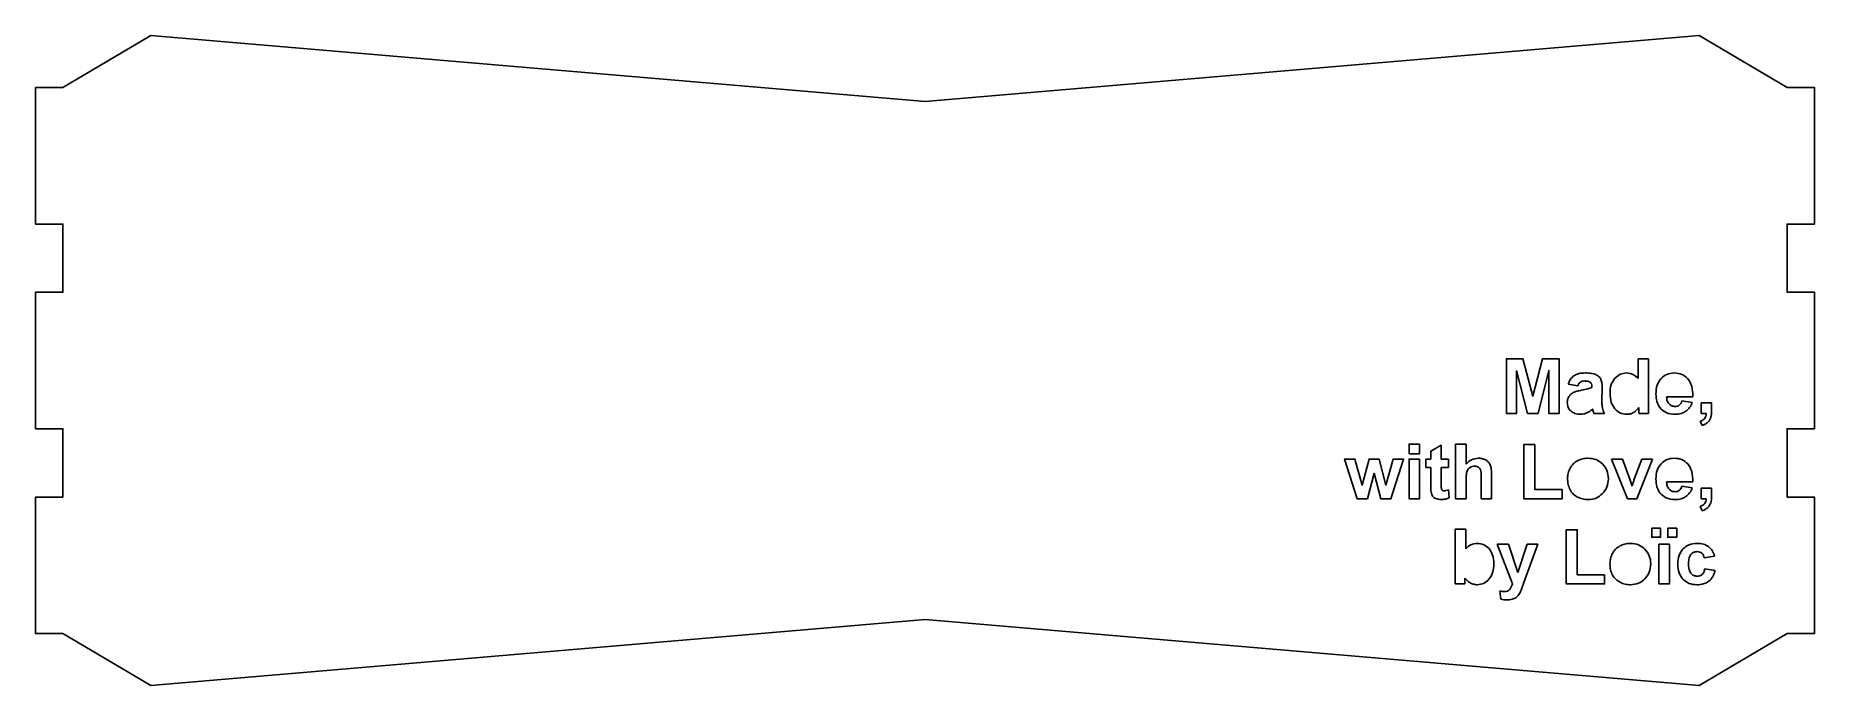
# Model space of a CAD drawing. Header units: millimetres. Extents: x -338 to -12, y -4 to 115.
import ezdxf

# ---------------------------------------------------------------- set-up
doc = ezdxf.new("R2010")
doc.units = ezdxf.units.MM
doc.layers.get('0').update_dxf_attribs({"linetype": 'CONTINUOUS'})

msp = doc.modelspace()

# ---------------------------------------------------------------- linework, layer by layer
for p, q in [((-44.3, 55.64), (-42.38, 55.64)), ((-44.3, 52.04), (-44.3, 55.64)), ((-42.38, 55.64), (-42.38, 45.64)), ((-55.37, 50.68), (-57.1, 50.99)), ((-52.8, 50.37), (-52.8, 50.56)), ((-50.92, 50.26), (-50.94, 48.02)), ((-50.5, 45.64), (-52.4, 45.64)), ((-44.16, 45.64), (-44.16, 46.71)), ((-42.38, 45.64), (-44.16, 45.64)), ((-34.29, 48.71), (-39.09, 48.71)), ((-36.3, 47.95), (-34.39, 47.63)), ((-32.77, 45.64), (-32.77, 47.56)), ((-32.77, 47.56), (-30.86, 47.56)), ((-31.85, 45.64), (-32.77, 45.64)), ((-30.86, 47.56), (-30.86, 46.19)), ((-32.55, 43.41), (-32.93, 44.2)), ((-82.31, 38.72), (-80.39, 39.84)), ((-80.39, 39.84), (-80.39, 37.28)), ((-77.75, 30.03), (-77.75, 40.03)), ((-77.75, 40.03), (-75.84, 40.03)), ((-75.84, 40.03), (-75.84, 36.36)), ((-83.19, 35.75), (-83.19, 37.28)), ((-83.19, 37.28), (-82.31, 37.28)), ((-82.31, 37.28), (-82.31, 38.72)), ((-80.39, 37.28), (-79.08, 37.28)), ((-79.08, 37.28), (-79.08, 35.75)), ((-46.27, 30.03), (-49.19, 37.28)), ((-49.19, 37.28), (-47.18, 37.28)), ((-47.18, 37.28), (-45.82, 33.58)), ((-45.02, 33.58), (-43.64, 37.28)), ((-41.67, 37.28), (-44.55, 30.03)), ((-43.64, 37.28), (-41.67, 37.28)), ((-82.31, 35.75), (-83.19, 35.75)), ((-82.31, 32.59), (-82.31, 35.75)), ((-79.08, 35.75), (-80.39, 35.75)), ((-80.39, 35.75), (-80.39, 32.83)), ((-75.84, 33.66), (-75.84, 30.03)), ((-73.07, 30.03), (-73.07, 33.86)), ((-71.16, 34.28), (-71.16, 30.03)), ((-45.82, 33.58), (-45.42, 32.35)), ((-34.29, 33.1), (-39.09, 33.1)), ((-79.08, 31.64), (-78.92, 30.16)), ((-75.84, 30.03), (-77.75, 30.03)), ((-71.16, 30.03), (-73.07, 30.03)), ((-44.55, 30.03), (-46.27, 30.03)), ((-36.3, 32.34), (-34.39, 32.02)), ((-32.77, 30.03), (-32.77, 31.95)), ((-32.77, 31.95), (-30.86, 31.95)), ((-31.85, 30.03), (-32.77, 30.03)), ((-30.86, 31.95), (-30.86, 30.58)), ((-32.55, 27.8), (-32.93, 28.6)), ((-77.83, 14.43), (-77.83, 24.43)), ((-77.83, 24.43), (-75.91, 24.43)), ((-75.91, 24.43), (-75.91, 20.83)), ((-67.36, 14.41), (-70.12, 21.67)), ((-70.12, 21.67), (-68.08, 21.67)), ((-68.08, 21.67), (-66.35, 16.53)), ((-66.35, 16.53), (-64.66, 21.67)), ((-62.67, 21.67), (-65.23, 14.7)), ((-64.66, 21.67), (-62.67, 21.67)), ((-30.3, 19.53), (-32.19, 19.19)), ((-32.08, 17.2), (-30.2, 16.88)), ((-76.05, 14.43), (-77.83, 14.43)), ((-76.05, 15.49), (-76.05, 14.43)), ((-69.49, 11.6), (-69.66, 13.1)), ((-65.23, 14.7), (-65.69, 13.44))]:
    msp.add_line(p, q)
for points in [[(-316.89, 114.83), (-333, 105.33), (-338, 105.33), (-338, 80.33), (-333, 80.33), (-333, 67.83), (-338, 67.83), (-338, 42.83), (-333, 42.83), (-333, 30.33), (-338, 30.33), (-338, 5.33), (-333, 5.33), (-316.89, -4.17), (-175, 7.88), (-33.11, -4.17), (-17, 5.33), (-12, 5.33), (-12, 30.33), (-17, 30.33), (-17, 42.83), (-12, 42.83), (-12, 67.83), (-17, 67.83), (-17, 80.33), (-12, 80.33), (-12, 105.33), (-17, 105.33), (-33.11, 114.83), (-175, 102.79)], [(-66.57, 53.51), (-66.57, 45.64), (-68.45, 45.64), (-68.45, 55.64), (-65.43, 55.64), (-63.61, 48.82), (-61.82, 55.64), (-58.79, 55.64), (-58.79, 45.64), (-60.67, 45.64), (-60.67, 53.51), (-62.65, 45.64), (-64.59, 45.64)], [(-84.36, 40.03), (-84.36, 38.26), (-86.28, 38.26), (-86.28, 40.03)], [(-58.22, 31.72), (-58.22, 30.03), (-65.26, 30.03), (-65.26, 39.95), (-63.24, 39.95), (-63.24, 31.72)], [(-92.7, 34.69), (-93.93, 30.03), (-95.79, 30.03), (-98.09, 37.28), (-96.22, 37.28), (-94.87, 32.53), (-93.62, 37.28), (-91.77, 37.28), (-90.56, 32.53), (-89.18, 37.28), (-87.29, 37.28), (-89.61, 30.03), (-91.46, 30.03)], [(-84.36, 37.28), (-84.36, 30.03), (-86.28, 30.03), (-86.28, 37.28)], [(-50.45, 16.11), (-50.45, 14.43), (-57.49, 14.43), (-57.49, 24.35), (-55.47, 24.35), (-55.47, 16.11)], [(-40.18, 24.6), (-40.18, 22.95), (-41.82, 22.95), (-41.82, 24.6)], [(-37.24, 24.6), (-37.24, 22.95), (-38.89, 22.95), (-38.89, 24.6)], [(-38.58, 21.67), (-38.58, 14.43), (-40.49, 14.43), (-40.49, 21.67)]]:
    msp.add_lwpolyline(points, close=True)
for points, knots in [([(-57.1, 50.99), (-57, 51.31), (-56.79, 51.92), (-56.32, 52.34), (-56.09, 52.55)], [0, 0, 0, 0, 0.0997361, 0.1882716, 0.1882716, 0.1882716, 0.1882716]), ([(-56.09, 52.55), (-55.8, 52.69), (-55.14, 53.03), (-54.39, 53.04), (-53.97, 53.05)], [0, 0, 0, 0, 0.0967337, 0.2211812, 0.2211812, 0.2211812, 0.2211812]), ([(-53.97, 53.05), (-53.59, 53.05), (-52.94, 53.04), (-52.32, 52.83), (-52.06, 52.75)], [0, 0, 0, 0, 0.112126, 0.1944632, 0.1944632, 0.1944632, 0.1944632]), ([(-52.06, 52.75), (-51.87, 52.64), (-51.51, 52.46), (-51.28, 52.13), (-51.17, 51.98)], [0, 0, 0, 0, 0.0635985, 0.1186778, 0.1186778, 0.1186778, 0.1186778]), ([(-48.59, 52.09), (-48.28, 52.37), (-47.66, 52.93), (-46.82, 53.01), (-46.4, 53.05)], [0, 0, 0, 0, 0.1215795, 0.244838, 0.244838, 0.244838, 0.244838]), ([(-46.4, 53.05), (-46.01, 53), (-45.19, 52.91), (-44.6, 52.33), (-44.3, 52.04)], [0, 0, 0, 0, 0.1160122, 0.2389559, 0.2389559, 0.2389559, 0.2389559]), ([(-40.11, 52.03), (-39.78, 52.33), (-39.09, 52.93), (-38.19, 53.01), (-37.73, 53.05)], [0, 0, 0, 0, 0.1311854, 0.2651145, 0.2651145, 0.2651145, 0.2651145]), ([(-37.73, 53.05), (-37.23, 53.01), (-36.26, 52.94), (-35.53, 52.29), (-35.18, 51.98)], [0, 0, 0, 0, 0.1470534, 0.2835146, 0.2835146, 0.2835146, 0.2835146]), ([(-57.01, 48.72), (-56.9, 48.87), (-56.68, 49.17), (-56.35, 49.36), (-56.19, 49.45)], [0, 0, 0, 0, 0.0551648, 0.1115668, 0.1115668, 0.1115668, 0.1115668]), ([(-56.19, 49.45), (-55.97, 49.54), (-55.48, 49.74), (-54.96, 49.84), (-54.66, 49.9)], [0, 0, 0, 0, 0.0688501, 0.1591676, 0.1591676, 0.1591676, 0.1591676]), ([(-54.9, 51.38), (-54.99, 51.29), (-55.21, 51.1), (-55.31, 50.83), (-55.37, 50.68)], [0, 0, 0, 0, 0.03794491, 0.08546568, 0.08546568, 0.08546568, 0.08546568]), ([(-54.1, 51.58), (-54.26, 51.58), (-54.54, 51.57), (-54.79, 51.44), (-54.9, 51.38)], [0, 0, 0, 0, 0.0458093, 0.0832617, 0.0832617, 0.0832617, 0.0832617]), ([(-54.66, 49.9), (-54.28, 49.97), (-53.65, 50.09), (-53.04, 50.29), (-52.8, 50.37)], [0, 0, 0, 0, 0.1163295, 0.1922718, 0.1922718, 0.1922718, 0.1922718]), ([(-53.07, 51.35), (-53.2, 51.42), (-53.52, 51.58), (-53.89, 51.58), (-54.1, 51.58)], [0, 0, 0, 0, 0.0431663, 0.107046, 0.107046, 0.107046, 0.107046]), ([(-52.8, 50.56), (-52.81, 50.72), (-52.81, 51.02), (-52.99, 51.25), (-53.07, 51.35)], [0, 0, 0, 0, 0.04781171, 0.0853444, 0.0853444, 0.0853444, 0.0853444]), ([(-51.17, 51.98), (-51.1, 51.76), (-50.91, 51.2), (-50.92, 50.62), (-50.92, 50.26)], [0, 0, 0, 0, 0.0689736, 0.1744712, 0.1744712, 0.1744712, 0.1744712]), ([(-49.46, 49.29), (-49.44, 49.85), (-49.4, 50.87), (-48.84, 51.71), (-48.59, 52.09)], [0, 0, 0, 0, 0.1635312, 0.2981688, 0.2981688, 0.2981688, 0.2981688]), ([(-48.57, 46.48), (-48.83, 46.87), (-49.39, 47.72), (-49.43, 48.74), (-49.46, 49.29)], [0, 0, 0, 0, 0.1377425, 0.2994956, 0.2994956, 0.2994956, 0.2994956]), ([(-41.05, 49.21), (-41.03, 49.76), (-40.98, 50.8), (-40.39, 51.64), (-40.11, 52.03)], [0, 0, 0, 0, 0.1622715, 0.3027978, 0.3027978, 0.3027978, 0.3027978]), ([(-40.34, 46.71), (-40.55, 47.08), (-40.99, 47.85), (-41.03, 48.74), (-41.05, 49.21)], [0, 0, 0, 0, 0.124098, 0.2630465, 0.2630465, 0.2630465, 0.2630465]), ([(-35.18, 51.98), (-34.91, 51.54), (-34.3, 50.55), (-34.29, 49.37), (-34.29, 48.71)], [0, 0, 0, 0, 0.1517717, 0.3447754, 0.3447754, 0.3447754, 0.3447754]), ([(-57.3, 47.62), (-57.29, 47.82), (-57.27, 48.2), (-57.09, 48.55), (-57.01, 48.72)], [0, 0, 0, 0, 0.0585273, 0.1144513, 0.1144513, 0.1144513, 0.1144513]), ([(-56.66, 46.09), (-56.85, 46.3), (-57.23, 46.74), (-57.28, 47.33), (-57.3, 47.62)], [0, 0, 0, 0, 0.0840261, 0.170299, 0.170299, 0.170299, 0.170299]), ([(-54.89, 45.48), (-55.24, 45.5), (-55.89, 45.53), (-56.41, 45.91), (-56.66, 46.09)], [0, 0, 0, 0, 0.1011621, 0.1900263, 0.1900263, 0.1900263, 0.1900263]), ([(-53.7, 45.72), (-53.89, 45.65), (-54.28, 45.51), (-54.69, 45.49), (-54.89, 45.48)], [0, 0, 0, 0, 0.0605194, 0.1223706, 0.1223706, 0.1223706, 0.1223706]), ([(-52.65, 46.43), (-52.81, 46.29), (-53.13, 46), (-53.51, 45.81), (-53.7, 45.72)], [0, 0, 0, 0, 0.0657884, 0.1276873, 0.1276873, 0.1276873, 0.1276873]), ([(-52.58, 46.21), (-52.6, 46.26), (-52.62, 46.33), (-52.64, 46.41), (-52.65, 46.43)], [0, 0, 0, 0, 0.01473391, 0.02352418, 0.02352418, 0.02352418, 0.02352418]), ([(-52.4, 45.64), (-52.43, 45.72), (-52.49, 45.91), (-52.55, 46.1), (-52.58, 46.21)], [0, 0, 0, 0, 0.02513366, 0.05954989, 0.05954989, 0.05954989, 0.05954989]), ([(-50.94, 48.02), (-50.94, 47.75), (-50.94, 47.27), (-50.87, 46.81), (-50.85, 46.61)], [0, 0, 0, 0, 0.0829958, 0.1413019, 0.1413019, 0.1413019, 0.1413019]), ([(-50.85, 46.61), (-50.81, 46.46), (-50.72, 46.12), (-50.58, 45.81), (-50.5, 45.64)], [0, 0, 0, 0, 0.048805, 0.1033303, 0.1033303, 0.1033303, 0.1033303]), ([(-46.43, 45.48), (-46.83, 45.52), (-47.66, 45.62), (-48.26, 46.19), (-48.57, 46.48)], [0, 0, 0, 0, 0.1185748, 0.242238, 0.242238, 0.242238, 0.242238]), ([(-45.21, 45.78), (-45.41, 45.69), (-45.8, 45.52), (-46.22, 45.49), (-46.43, 45.48)], [0, 0, 0, 0, 0.0647583, 0.1263628, 0.1263628, 0.1263628, 0.1263628]), ([(-44.16, 46.71), (-44.32, 46.51), (-44.61, 46.14), (-45.01, 45.9), (-45.21, 45.78)], [0, 0, 0, 0, 0.0725869, 0.1407209, 0.1407209, 0.1407209, 0.1407209]), ([(-37.54, 45.48), (-38.12, 45.52), (-39.21, 45.59), (-39.98, 46.35), (-40.34, 46.71)], [0, 0, 0, 0, 0.1672661, 0.3151304, 0.3151304, 0.3151304, 0.3151304]), ([(-39.09, 48.71), (-39.07, 48.45), (-39.04, 47.96), (-38.76, 47.57), (-38.63, 47.38)], [0, 0, 0, 0, 0.0768448, 0.1429853, 0.1429853, 0.1429853, 0.1429853]), ([(-38.63, 47.38), (-38.47, 47.25), (-38.15, 46.97), (-37.73, 46.93), (-37.52, 46.91)], [0, 0, 0, 0, 0.0611864, 0.1230424, 0.1230424, 0.1230424, 0.1230424]), ([(-35.55, 46.03), (-35.84, 45.87), (-36.46, 45.53), (-37.17, 45.5), (-37.54, 45.48)], [0, 0, 0, 0, 0.09847, 0.2087239, 0.2087239, 0.2087239, 0.2087239]), ([(-37.52, 46.91), (-37.38, 46.92), (-37.1, 46.94), (-36.87, 47.08), (-36.76, 47.16)], [0, 0, 0, 0, 0.04189134, 0.0808029, 0.0808029, 0.0808029, 0.0808029]), ([(-36.76, 47.16), (-36.67, 47.26), (-36.45, 47.48), (-36.35, 47.78), (-36.3, 47.95)], [0, 0, 0, 0, 0.04187879, 0.0928026, 0.0928026, 0.0928026, 0.0928026]), ([(-34.39, 47.63), (-34.52, 47.3), (-34.79, 46.67), (-35.3, 46.24), (-35.55, 46.03)], [0, 0, 0, 0, 0.1039922, 0.2003439, 0.2003439, 0.2003439, 0.2003439]), ([(-32.1, 44.73), (-32.03, 44.86), (-31.87, 45.14), (-31.86, 45.47), (-31.85, 45.64)], [0, 0, 0, 0, 0.04378513, 0.09611933, 0.09611933, 0.09611933, 0.09611933]), ([(-30.86, 46.19), (-30.86, 45.94), (-30.86, 45.5), (-30.96, 45.06), (-31, 44.87)], [0, 0, 0, 0, 0.0745233, 0.1324017, 0.1324017, 0.1324017, 0.1324017]), ([(-32.93, 44.2), (-32.76, 44.27), (-32.44, 44.38), (-32.21, 44.62), (-32.1, 44.73)], [0, 0, 0, 0, 0.05456235, 0.09899047, 0.09899047, 0.09899047, 0.09899047]), ([(-31.54, 44.01), (-31.69, 43.89), (-31.99, 43.64), (-32.36, 43.49), (-32.55, 43.41)], [0, 0, 0, 0, 0.0566853, 0.118411, 0.118411, 0.118411, 0.118411]), ([(-31, 44.87), (-31.06, 44.72), (-31.18, 44.39), (-31.42, 44.14), (-31.54, 44.01)], [0, 0, 0, 0, 0.0501025, 0.1028004, 0.1028004, 0.1028004, 0.1028004]), ([(-75.84, 36.36), (-75.52, 36.67), (-74.9, 37.29), (-74.04, 37.39), (-73.62, 37.44)], [0, 0, 0, 0, 0.1303135, 0.2532256, 0.2532256, 0.2532256, 0.2532256]), ([(-74.26, 35.98), (-74.41, 35.97), (-74.71, 35.95), (-74.98, 35.81), (-75.11, 35.74)], [0, 0, 0, 0, 0.04556149, 0.08924838, 0.08924838, 0.08924838, 0.08924838]), ([(-73.57, 35.8), (-73.67, 35.85), (-73.89, 35.96), (-74.13, 35.97), (-74.26, 35.98)], [0, 0, 0, 0, 0.03394664, 0.07232767, 0.07232767, 0.07232767, 0.07232767]), ([(-73.62, 37.44), (-73.41, 37.43), (-73, 37.42), (-72.61, 37.27), (-72.43, 37.2)], [0, 0, 0, 0, 0.0632253, 0.1226, 0.1226, 0.1226, 0.1226]), ([(-72.43, 37.2), (-72.26, 37.11), (-71.95, 36.96), (-71.73, 36.69), (-71.62, 36.57)], [0, 0, 0, 0, 0.0543828, 0.1026853, 0.1026853, 0.1026853, 0.1026853]), ([(-71.62, 36.57), (-71.54, 36.44), (-71.37, 36.18), (-71.3, 35.87), (-71.26, 35.72)], [0, 0, 0, 0, 0.04619653, 0.09273943, 0.09273943, 0.09273943, 0.09273943]), ([(-56.77, 35.61), (-56.6, 35.89), (-56.26, 36.44), (-55.71, 36.8), (-55.44, 36.97)], [0, 0, 0, 0, 0.0971686, 0.1929394, 0.1929394, 0.1929394, 0.1929394]), ([(-55.44, 36.97), (-55.14, 37.11), (-54.53, 37.39), (-53.85, 37.42), (-53.51, 37.44)], [0, 0, 0, 0, 0.0979053, 0.1999671, 0.1999671, 0.1999671, 0.1999671]), ([(-53.51, 37.44), (-52.99, 37.4), (-51.98, 37.33), (-51.2, 36.69), (-50.82, 36.38)], [0, 0, 0, 0, 0.1519192, 0.2960808, 0.2960808, 0.2960808, 0.2960808]), ([(-50.82, 36.38), (-50.51, 35.99), (-49.88, 35.2), (-49.8, 34.19), (-49.76, 33.68)], [0, 0, 0, 0, 0.1442397, 0.2954969, 0.2954969, 0.2954969, 0.2954969]), ([(-41.05, 33.6), (-41.03, 34.16), (-40.98, 35.19), (-40.39, 36.03), (-40.11, 36.42)], [0, 0, 0, 0, 0.1622716, 0.3027978, 0.3027978, 0.3027978, 0.3027978]), ([(-40.11, 36.42), (-39.78, 36.72), (-39.09, 37.32), (-38.19, 37.4), (-37.73, 37.44)], [0, 0, 0, 0, 0.1311854, 0.2651141, 0.2651141, 0.2651141, 0.2651141]), ([(-37.73, 37.44), (-37.23, 37.41), (-36.26, 37.33), (-35.53, 36.69), (-35.18, 36.38)], [0, 0, 0, 0, 0.1470534, 0.2835146, 0.2835146, 0.2835146, 0.2835146]), ([(-35.18, 36.38), (-34.91, 35.94), (-34.3, 34.94), (-34.29, 33.76), (-34.29, 33.1)], [0, 0, 0, 0, 0.151772, 0.3447756, 0.3447756, 0.3447756, 0.3447756]), ([(-80.39, 32.83), (-80.39, 32.6), (-80.39, 32.25), (-80.36, 31.91), (-80.35, 31.8)], [0, 0, 0, 0, 0.0701802, 0.1034679, 0.1034679, 0.1034679, 0.1034679]), ([(-75.66, 35.05), (-75.71, 34.85), (-75.83, 34.4), (-75.83, 33.93), (-75.84, 33.66)], [0, 0, 0, 0, 0.0593472, 0.1397005, 0.1397005, 0.1397005, 0.1397005]), ([(-75.11, 35.74), (-75.23, 35.65), (-75.47, 35.47), (-75.6, 35.19), (-75.66, 35.05)], [0, 0, 0, 0, 0.04359771, 0.0901916, 0.0901916, 0.0901916, 0.0901916]), ([(-73.18, 35.31), (-73.23, 35.4), (-73.31, 35.6), (-73.48, 35.73), (-73.57, 35.8)], [0, 0, 0, 0, 0.03140522, 0.0630372, 0.0630372, 0.0630372, 0.0630372]), ([(-73.07, 33.86), (-73.07, 34.17), (-73.06, 34.66), (-73.15, 35.14), (-73.18, 35.31)], [0, 0, 0, 0, 0.0931505, 0.1452976, 0.1452976, 0.1452976, 0.1452976]), ([(-71.26, 35.72), (-71.23, 35.53), (-71.16, 35.05), (-71.16, 34.57), (-71.16, 34.28)], [0, 0, 0, 0, 0.0596377, 0.1444282, 0.1444282, 0.1444282, 0.1444282]), ([(-57.24, 33.76), (-57.22, 34.08), (-57.18, 34.72), (-56.91, 35.31), (-56.77, 35.61)], [0, 0, 0, 0, 0.0946968, 0.1922045, 0.1922045, 0.1922045, 0.1922045]), ([(-56.77, 31.64), (-56.91, 31.96), (-57.2, 32.63), (-57.23, 33.37), (-57.24, 33.76)], [0, 0, 0, 0, 0.1026936, 0.2186571, 0.2186571, 0.2186571, 0.2186571]), ([(-49.76, 33.68), (-49.8, 33.16), (-49.88, 32.14), (-50.52, 31.34), (-50.83, 30.95)], [0, 0, 0, 0, 0.1526449, 0.2984467, 0.2984467, 0.2984467, 0.2984467]), ([(-45.42, 32.35), (-45.38, 32.48), (-45.31, 32.68), (-45.24, 32.89), (-45.22, 32.97)], [0, 0, 0, 0, 0.04109302, 0.06515305, 0.06515305, 0.06515305, 0.06515305]), ([(-45.22, 32.97), (-45.19, 33.07), (-45.12, 33.28), (-45.05, 33.48), (-45.02, 33.58)], [0, 0, 0, 0, 0.03224992, 0.06471568, 0.06471568, 0.06471568, 0.06471568]), ([(-40.34, 31.11), (-40.55, 31.47), (-40.99, 32.24), (-41.03, 33.13), (-41.05, 33.6)], [0, 0, 0, 0, 0.1240979, 0.2630464, 0.2630464, 0.2630464, 0.2630464]), ([(-39.09, 33.1), (-39.07, 32.84), (-39.04, 32.36), (-38.76, 31.96), (-38.63, 31.78)], [0, 0, 0, 0, 0.0768448, 0.1429853, 0.1429853, 0.1429853, 0.1429853]), ([(-82.25, 31.24), (-82.27, 31.41), (-82.31, 31.86), (-82.31, 32.31), (-82.31, 32.59)], [0, 0, 0, 0, 0.0506871, 0.135285, 0.135285, 0.135285, 0.135285]), ([(-81.98, 30.5), (-82.04, 30.6), (-82.17, 30.83), (-82.22, 31.1), (-82.25, 31.24)], [0, 0, 0, 0, 0.03641676, 0.07990676, 0.07990676, 0.07990676, 0.07990676]), ([(-81.37, 30.05), (-81.49, 30.1), (-81.73, 30.21), (-81.9, 30.41), (-81.98, 30.5)], [0, 0, 0, 0, 0.04121841, 0.07660985, 0.07660985, 0.07660985, 0.07660985]), ([(-80.43, 29.87), (-80.6, 29.88), (-80.92, 29.89), (-81.22, 29.99), (-81.37, 30.05)], [0, 0, 0, 0, 0.04947522, 0.09552958, 0.09552958, 0.09552958, 0.09552958]), ([(-78.92, 30.16), (-79.15, 30.07), (-79.64, 29.9), (-80.16, 29.88), (-80.43, 29.87)], [0, 0, 0, 0, 0.0744505, 0.15492, 0.15492, 0.15492, 0.15492]), ([(-80.35, 31.8), (-80.33, 31.75), (-80.3, 31.65), (-80.22, 31.59), (-80.18, 31.56)], [0, 0, 0, 0, 0.01472736, 0.03010181, 0.03010181, 0.03010181, 0.03010181]), ([(-80.18, 31.56), (-80.13, 31.53), (-80.03, 31.47), (-79.91, 31.46), (-79.85, 31.46)], [0, 0, 0, 0, 0.01639786, 0.03420873, 0.03420873, 0.03420873, 0.03420873]), ([(-79.85, 31.46), (-79.74, 31.47), (-79.48, 31.5), (-79.23, 31.59), (-79.08, 31.64)], [0, 0, 0, 0, 0.03289562, 0.07949867, 0.07949867, 0.07949867, 0.07949867]), ([(-55.4, 30.32), (-55.68, 30.49), (-56.24, 30.82), (-56.59, 31.37), (-56.77, 31.64)], [0, 0, 0, 0, 0.0970044, 0.1929297, 0.1929297, 0.1929297, 0.1929297]), ([(-53.5, 29.87), (-53.82, 29.89), (-54.48, 29.93), (-55.09, 30.19), (-55.4, 30.32)], [0, 0, 0, 0, 0.0979375, 0.1965806, 0.1965806, 0.1965806, 0.1965806]), ([(-50.83, 30.95), (-51.21, 30.64), (-51.98, 30), (-52.99, 29.91), (-53.5, 29.87)], [0, 0, 0, 0, 0.1446617, 0.2943762, 0.2943762, 0.2943762, 0.2943762]), ([(-37.54, 29.87), (-38.12, 29.91), (-39.21, 29.98), (-39.98, 30.75), (-40.34, 31.11)], [0, 0, 0, 0, 0.1672661, 0.3151302, 0.3151302, 0.3151302, 0.3151302]), ([(-38.63, 31.78), (-38.47, 31.64), (-38.15, 31.36), (-37.73, 31.32), (-37.52, 31.3)], [0, 0, 0, 0, 0.0611865, 0.1230425, 0.1230425, 0.1230425, 0.1230425]), ([(-35.55, 30.42), (-35.84, 30.26), (-36.46, 29.92), (-37.17, 29.89), (-37.54, 29.87)], [0, 0, 0, 0, 0.0984705, 0.2087244, 0.2087244, 0.2087244, 0.2087244]), ([(-37.52, 31.3), (-37.38, 31.31), (-37.1, 31.33), (-36.87, 31.48), (-36.76, 31.55)], [0, 0, 0, 0, 0.04189136, 0.08080292, 0.08080292, 0.08080292, 0.08080292]), ([(-36.76, 31.55), (-36.67, 31.65), (-36.45, 31.88), (-36.35, 32.18), (-36.3, 32.34)], [0, 0, 0, 0, 0.04187888, 0.09280247, 0.09280247, 0.09280247, 0.09280247]), ([(-34.39, 32.02), (-34.52, 31.69), (-34.79, 31.07), (-35.3, 30.63), (-35.55, 30.42)], [0, 0, 0, 0, 0.103992, 0.2003435, 0.2003435, 0.2003435, 0.2003435]), ([(-32.1, 29.12), (-32.03, 29.25), (-31.87, 29.53), (-31.86, 29.86), (-31.85, 30.03)], [0, 0, 0, 0, 0.04378534, 0.09611947, 0.09611947, 0.09611947, 0.09611947]), ([(-30.86, 30.58), (-30.86, 30.33), (-30.86, 29.89), (-30.96, 29.46), (-31, 29.27)], [0, 0, 0, 0, 0.0745232, 0.1324015, 0.1324015, 0.1324015, 0.1324015]), ([(-32.93, 28.6), (-32.76, 28.66), (-32.44, 28.77), (-32.21, 29.01), (-32.1, 29.12)], [0, 0, 0, 0, 0.05456235, 0.09899047, 0.09899047, 0.09899047, 0.09899047]), ([(-31.54, 28.4), (-31.69, 28.28), (-31.99, 28.03), (-32.36, 27.88), (-32.55, 27.8)], [0, 0, 0, 0, 0.0566852, 0.1184108, 0.1184108, 0.1184108, 0.1184108]), ([(-31, 29.27), (-31.06, 29.11), (-31.18, 28.79), (-31.42, 28.53), (-31.54, 28.4)], [0, 0, 0, 0, 0.0501027, 0.1028006, 0.1028006, 0.1028006, 0.1028006]), ([(-75.91, 20.83), (-75.61, 21.12), (-75.02, 21.69), (-74.2, 21.79), (-73.81, 21.84)], [0, 0, 0, 0, 0.1229441, 0.2389559, 0.2389559, 0.2389559, 0.2389559]), ([(-73.81, 21.84), (-73.39, 21.8), (-72.55, 21.72), (-71.93, 21.16), (-71.62, 20.88)], [0, 0, 0, 0, 0.1232584, 0.2448382, 0.2448382, 0.2448382, 0.2448382]), ([(-71.62, 20.88), (-71.37, 20.5), (-70.81, 19.67), (-70.78, 18.67), (-70.75, 18.12)], [0, 0, 0, 0, 0.1335933, 0.2935752, 0.2935752, 0.2935752, 0.2935752]), ([(-49.47, 18.15), (-49.45, 18.47), (-49.41, 19.12), (-49.14, 19.7), (-49, 20)], [0, 0, 0, 0, 0.0946968, 0.1922045, 0.1922045, 0.1922045, 0.1922045]), ([(-49, 20), (-48.83, 20.28), (-48.49, 20.84), (-47.94, 21.19), (-47.67, 21.37)], [0, 0, 0, 0, 0.0971683, 0.1929395, 0.1929395, 0.1929395, 0.1929395]), ([(-47.67, 21.37), (-47.37, 21.5), (-46.76, 21.78), (-46.08, 21.82), (-45.74, 21.84)], [0, 0, 0, 0, 0.0979049, 0.1999668, 0.1999668, 0.1999668, 0.1999668]), ([(-45.74, 21.84), (-45.22, 21.8), (-44.21, 21.72), (-43.43, 21.08), (-43.05, 20.77)], [0, 0, 0, 0, 0.1519192, 0.2960808, 0.2960808, 0.2960808, 0.2960808]), ([(-43.05, 20.77), (-42.74, 20.38), (-42.11, 19.59), (-42.03, 18.59), (-42, 18.07)], [0, 0, 0, 0, 0.1442401, 0.2954971, 0.2954971, 0.2954971, 0.2954971]), ([(-37.04, 18.04), (-37.01, 18.59), (-36.96, 19.62), (-36.36, 20.45), (-36.09, 20.84)], [0, 0, 0, 0, 0.1612842, 0.3005991, 0.3005991, 0.3005991, 0.3005991]), ([(-36.09, 20.84), (-35.73, 21.13), (-34.99, 21.74), (-34.03, 21.8), (-33.52, 21.84)], [0, 0, 0, 0, 0.1343715, 0.2814614, 0.2814614, 0.2814614, 0.2814614]), ([(-34.64, 19.83), (-34.76, 19.62), (-35.05, 19.11), (-35.06, 18.52), (-35.06, 18.18)], [0, 0, 0, 0, 0.0734107, 0.1733155, 0.1733155, 0.1733155, 0.1733155]), ([(-33.5, 20.33), (-33.72, 20.31), (-34.16, 20.27), (-34.48, 19.98), (-34.64, 19.83)], [0, 0, 0, 0, 0.0655524, 0.1277116, 0.1277116, 0.1277116, 0.1277116]), ([(-33.52, 21.84), (-33.12, 21.82), (-32.37, 21.79), (-31.72, 21.43), (-31.42, 21.27)], [0, 0, 0, 0, 0.1196259, 0.2207529, 0.2207529, 0.2207529, 0.2207529]), ([(-32.62, 20.04), (-32.74, 20.13), (-33.01, 20.3), (-33.33, 20.32), (-33.5, 20.33)], [0, 0, 0, 0, 0.04434881, 0.09372869, 0.09372869, 0.09372869, 0.09372869]), ([(-32.19, 19.19), (-32.22, 19.36), (-32.29, 19.69), (-32.52, 19.93), (-32.62, 20.04)], [0, 0, 0, 0, 0.05202022, 0.09716682, 0.09716682, 0.09716682, 0.09716682]), ([(-31.42, 21.27), (-31.17, 21.04), (-30.65, 20.56), (-30.42, 19.89), (-30.3, 19.53)], [0, 0, 0, 0, 0.0983343, 0.2096084, 0.2096084, 0.2096084, 0.2096084]), ([(-70.75, 18.12), (-70.78, 17.56), (-70.82, 16.52), (-71.38, 15.66), (-71.64, 15.27)], [0, 0, 0, 0, 0.1657009, 0.3041683, 0.3041683, 0.3041683, 0.3041683]), ([(-49, 16.03), (-49.14, 16.35), (-49.43, 17.03), (-49.46, 17.76), (-49.47, 18.15)], [0, 0, 0, 0, 0.1026938, 0.2186574, 0.2186574, 0.2186574, 0.2186574]), ([(-42, 18.07), (-42.04, 17.55), (-42.11, 16.53), (-42.75, 15.74), (-43.06, 15.35)], [0, 0, 0, 0, 0.1526449, 0.2984467, 0.2984467, 0.2984467, 0.2984467]), ([(-36.09, 15.27), (-36.37, 15.65), (-36.96, 16.48), (-37.01, 17.5), (-37.04, 18.04)], [0, 0, 0, 0, 0.1389641, 0.2988022, 0.2988022, 0.2988022, 0.2988022]), ([(-35.06, 18.18), (-35.06, 17.8), (-35.06, 17.16), (-34.76, 16.59), (-34.63, 16.36)], [0, 0, 0, 0, 0.1105252, 0.1896381, 0.1896381, 0.1896381, 0.1896381]), ([(-34.63, 16.36), (-34.47, 16.2), (-34.15, 15.89), (-33.7, 15.85), (-33.47, 15.83)], [0, 0, 0, 0, 0.0645467, 0.1314511, 0.1314511, 0.1314511, 0.1314511]), ([(-32.58, 16.14), (-32.47, 16.27), (-32.21, 16.58), (-32.13, 16.98), (-32.08, 17.2)], [0, 0, 0, 0, 0.051593, 0.1190037, 0.1190037, 0.1190037, 0.1190037]), ([(-30.2, 16.88), (-30.31, 16.49), (-30.52, 15.74), (-31.07, 15.18), (-31.33, 14.93)], [0, 0, 0, 0, 0.121532, 0.229203, 0.229203, 0.229203, 0.229203]), ([(-75.01, 14.57), (-75.2, 14.69), (-75.61, 14.94), (-75.9, 15.3), (-76.05, 15.49)], [0, 0, 0, 0, 0.0680893, 0.1396999, 0.1396999, 0.1396999, 0.1396999]), ([(-73.78, 14.26), (-73.99, 14.28), (-74.42, 14.31), (-74.81, 14.48), (-75.01, 14.57)], [0, 0, 0, 0, 0.0621336, 0.1272323, 0.1272323, 0.1272323, 0.1272323]), ([(-71.64, 15.27), (-71.94, 14.97), (-72.55, 14.4), (-73.38, 14.31), (-73.78, 14.26)], [0, 0, 0, 0, 0.1233718, 0.2427625, 0.2427625, 0.2427625, 0.2427625]), ([(-69.66, 13.1), (-69.51, 13.08), (-69.24, 13.03), (-68.97, 13.02), (-68.84, 13.02)], [0, 0, 0, 0, 0.0433174, 0.0817508, 0.0817508, 0.0817508, 0.0817508]), ([(-68.84, 13.02), (-68.64, 13.03), (-68.26, 13.05), (-67.98, 13.29), (-67.85, 13.41)], [0, 0, 0, 0, 0.0589723, 0.1092367, 0.1092367, 0.1092367, 0.1092367]), ([(-67.85, 13.41), (-67.75, 13.55), (-67.54, 13.86), (-67.42, 14.22), (-67.36, 14.41)], [0, 0, 0, 0, 0.0528206, 0.1119398, 0.1119398, 0.1119398, 0.1119398]), ([(-65.69, 13.44), (-65.76, 13.25), (-65.9, 12.91), (-66.09, 12.6), (-66.17, 12.47)], [0, 0, 0, 0, 0.0611218, 0.1082909, 0.1082909, 0.1082909, 0.1082909]), ([(-47.63, 14.71), (-47.91, 14.88), (-48.47, 15.21), (-48.83, 15.76), (-49, 16.03)], [0, 0, 0, 0, 0.097004, 0.1929293, 0.1929293, 0.1929293, 0.1929293]), ([(-45.73, 14.26), (-46.06, 14.28), (-46.72, 14.32), (-47.32, 14.58), (-47.63, 14.71)], [0, 0, 0, 0, 0.0979375, 0.1965806, 0.1965806, 0.1965806, 0.1965806]), ([(-43.06, 15.35), (-43.44, 15.03), (-44.21, 14.39), (-45.22, 14.31), (-45.73, 14.26)], [0, 0, 0, 0, 0.144662, 0.2943762, 0.2943762, 0.2943762, 0.2943762]), ([(-33.56, 14.26), (-34.05, 14.3), (-35.01, 14.37), (-35.74, 14.97), (-36.09, 15.27)], [0, 0, 0, 0, 0.1450042, 0.2787424, 0.2787424, 0.2787424, 0.2787424]), ([(-31.33, 14.93), (-31.64, 14.73), (-32.33, 14.32), (-33.13, 14.28), (-33.56, 14.26)], [0, 0, 0, 0, 0.1092901, 0.2360558, 0.2360558, 0.2360558, 0.2360558]), ([(-33.47, 15.83), (-33.3, 15.84), (-32.97, 15.86), (-32.7, 16.05), (-32.58, 16.14)], [0, 0, 0, 0, 0.05022784, 0.09627821, 0.09627821, 0.09627821, 0.09627821]), ([(-68.4, 11.49), (-68.58, 11.49), (-68.95, 11.5), (-69.31, 11.57), (-69.49, 11.6)], [0, 0, 0, 0, 0.0548176, 0.1092347, 0.1092347, 0.1092347, 0.1092347]), ([(-67.42, 11.6), (-67.57, 11.57), (-67.9, 11.5), (-68.23, 11.49), (-68.4, 11.49)], [0, 0, 0, 0, 0.04694169, 0.0987792, 0.0987792, 0.0987792, 0.0987792]), ([(-66.69, 11.93), (-66.8, 11.86), (-67.03, 11.72), (-67.29, 11.64), (-67.42, 11.6)], [0, 0, 0, 0, 0.03790599, 0.08016143, 0.08016143, 0.08016143, 0.08016143]), ([(-66.17, 12.47), (-66.24, 12.37), (-66.39, 12.16), (-66.59, 12), (-66.69, 11.93)], [0, 0, 0, 0, 0.03897755, 0.0758047, 0.0758047, 0.0758047, 0.0758047])]:
    msp.add_open_spline(points, degree=3, knots=knots)

doc.saveas('drawing.dxf')
